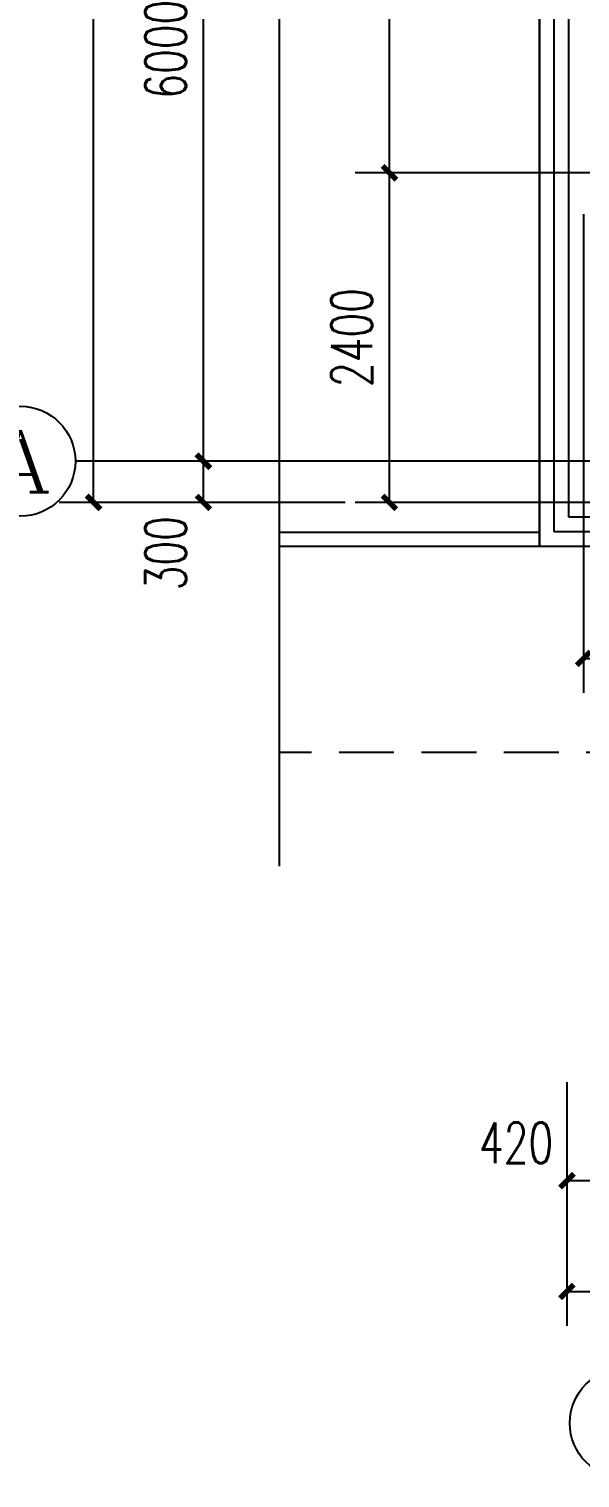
# Model space of a CAD drawing. Extents: x 1738143 to 1822243, y -608375 to -303375.
# Drawn here: x 1748399 to 1752411, y -535337 to -524786 of the extents above; entities that cross this region are included whole.
import ezdxf
from ezdxf.enums import TextEntityAlignment as Align

# ---------------------------------------------------------------- set-up
doc = ezdxf.new("R2010")
doc.units = 0
doc.header["$LTSCALE"] = 1000
doc.header["$MEASUREMENT"] = 0
doc.linetypes.add('_DASH', pattern=[0.6, 0.4, -0.2])
for name, color, linetype in [('AXIS', 3, 'Continuous'), ('AXIS_TEXT', 7, 'Continuous'), ('CURTWALL', 4, 'Continuous'), ('DIM_SYMB', 3, 'Continuous'), ('PUB_DIM', 3, 'Continuous'), ('TH_DIM', 3, 'Continuous')]:
    doc.layers.add(name, color=color, linetype=linetype)
doc.styles.add('_TCH_AXIS', font='COMPLEX', dxfattribs={"bigfont": 'GBCBIG'})
doc.styles.add('_TCH_DIM_T3', font='SIMPLEX', dxfattribs={"width": 0.705882, "bigfont": 'GBCBIG'})
doc.styles.add('COMPLEX', font='COMPLEX')
doc.dimstyles.new('_TCH_ARCH&&100', dxfattribs={"dimtxt": 297.5, "dimasz": 100, "dimexe": 250, "dimexo": 300, "dimgap": 126.25, "dimtad": 1, "dimdec": 0, "dimzin": 0, "dimdsep": 46, "dimtxsty": '_TCH_DIM_T3', "dimblk": 'ARCHTICK', "dimcen": 0.09, "dimclrt": 7, "dimazin": 2, "dimtfac": 1, "dimtdec": 0, "dimtix": 1, "dimtmove": 2, "dimatfit": 3, "dimfxl": 30, "dimtolj": 1, "dimtzin": 0, "dimarcsym": 0})

# ---------------------------------------------------------------- blocks, each defined once
blk = doc.blocks.new('_ArchTick')
at = {"color": 0, "linetype": 'ByBlock', "const_width": 0.4}
blk.add_lwpolyline([(-0.5, -0.5), (0.5, 0.5)], dxfattribs=at)
blk = doc.blocks.new('*D40')
at = {"layer": 'Defpoints', "color": 0, "transparency": 16777216}
for p in [(-37568, -1494), (-36236, -1494), (-36236, -7494)]:
    blk.add_point(p, dxfattribs=at)
at = {"layer": 'PUB_DIM', "color": 0, "lineweight": -2, "transparency": 16777216}
for p, q in [((-36536, -1494), (-37818, -1494)), ((-37568, -7494), (-37568, -1494)), ((-36536, -7494), (-37818, -7494))]:
    blk.add_line(p, q, dxfattribs=at)
at = {"layer": 'PUB_DIM', "color": 0, "lineweight": -2, "transparency": 16777216, "xscale": 100, "yscale": 100, "zscale": 100}
for p, rotation in [((-37568, -1494), 90), ((-37568, -7494), 270)]:
    blk.add_blockref('_ArchTick', p, dxfattribs=dict(at, rotation=rotation))
at = {"layer": 'PUB_DIM', "color": 7, "transparency": 16777216, "insert": (-37843, -4494), "char_height": 297.5, "attachment_point": 5, "rotation": 90, "style": '_TCH_DIM_T3'}
blk.add_mtext('\\A1;6000', dxfattribs=at)
blk = doc.blocks.new('*D41')
at = {"layer": 'Defpoints', "color": 0, "transparency": 16777216}
for p in [(-37568, -7494), (-36236, -7494), (-36236, -7794)]:
    blk.add_point(p, dxfattribs=at)
at = {"layer": 'PUB_DIM', "color": 0, "lineweight": -2, "transparency": 16777216}
for p, q in [((-36536, -7494), (-37818, -7494)), ((-37568, -7794), (-37568, -7494)), ((-36536, -7794), (-37818, -7794))]:
    blk.add_line(p, q, dxfattribs=at)
at = {"layer": 'PUB_DIM', "color": 0, "lineweight": -2, "transparency": 16777216, "xscale": 100, "yscale": 100, "zscale": 100}
for p, rotation in [((-37568, -7494), 90), ((-37568, -7794), 270)]:
    blk.add_blockref('_ArchTick', p, dxfattribs=dict(at, rotation=rotation))
at = {"layer": 'PUB_DIM', "color": 7, "transparency": 16777216, "insert": (-37843, -8164), "char_height": 297.5, "attachment_point": 5, "rotation": 90, "style": '_TCH_DIM_T3'}
blk.add_mtext('\\A1;300', dxfattribs=at)
blk = doc.blocks.new('*D42')
at = {"layer": 'Defpoints', "color": 0, "transparency": 16777216}
for p in [(-38368, 22926), (-37177, 22926), (-37177, -7794)]:
    blk.add_point(p, dxfattribs=at)
at = {"layer": 'PUB_DIM', "color": 0, "lineweight": -2, "transparency": 16777216}
for p, q in [((-37477, 22926), (-38618, 22926)), ((-38368, -7794), (-38368, 22926)), ((-37477, -7794), (-38618, -7794))]:
    blk.add_line(p, q, dxfattribs=at)
at = {"layer": 'PUB_DIM', "color": 0, "lineweight": -2, "transparency": 16777216, "xscale": 100, "yscale": 100, "zscale": 100}
for p, rotation in [((-38368, 22926), 90), ((-38368, -7794), 270)]:
    blk.add_blockref('_ArchTick', p, dxfattribs=dict(at, rotation=rotation))
at = {"layer": 'PUB_DIM', "color": 7, "transparency": 16777216, "insert": (-38643, 7566), "char_height": 297.5, "attachment_point": 5, "rotation": 90, "style": '_TCH_DIM_T3'}
blk.add_mtext('\\A1;30720', dxfattribs=at)
blk = doc.blocks.new('*D43')
at = {"layer": 'Defpoints', "color": 0, "transparency": 16777216}
for p in [(-34921, -11715), (-34501, -11715), (-34501, -12732)]:
    blk.add_point(p, dxfattribs=at)
at = {"layer": 'PUB_DIM', "color": 0, "lineweight": -2, "transparency": 16777216}
for p, q in [((-34921, -12015), (-34921, -12982)), ((-34501, -12015), (-34501, -12982)), ((-34921, -12732), (-34501, -12732))]:
    blk.add_line(p, q, dxfattribs=at)
at = {"layer": 'PUB_DIM', "color": 0, "lineweight": -2, "transparency": 16777216, "xscale": 100, "yscale": 100, "zscale": 100, "rotation": 180}
blk.add_blockref('_ArchTick', (-34921, -12732), dxfattribs=at)
at = {"layer": 'PUB_DIM', "color": 0, "lineweight": -2, "transparency": 16777216, "xscale": 100, "yscale": 100, "zscale": 100}
blk.add_blockref('_ArchTick', (-34501, -12732), dxfattribs=at)
at = {"layer": 'PUB_DIM', "color": 7, "transparency": 16777216, "insert": (-35291, -12457), "char_height": 297.5, "attachment_point": 5, "style": '_TCH_DIM_T3'}
blk.add_mtext('\\A1;420', dxfattribs=at)
blk = doc.blocks.new('*D52')
at = {"layer": 'Defpoints', "color": 0, "transparency": 16777216}
for p in [(-34921, -12497), (21919, -12497), (21919, -13539)]:
    blk.add_point(p, dxfattribs=at)
at = {"layer": 'PUB_DIM', "color": 0, "lineweight": -2, "transparency": 16777216}
for p, q in [((-34921, -12797), (-34921, -13789)), ((21919, -12797), (21919, -13789)), ((-34921, -13539), (21919, -13539))]:
    blk.add_line(p, q, dxfattribs=at)
at = {"layer": 'PUB_DIM', "color": 0, "lineweight": -2, "transparency": 16777216, "xscale": 100, "yscale": 100, "zscale": 100, "rotation": 180}
blk.add_blockref('_ArchTick', (-34921, -13539), dxfattribs=at)
at = {"layer": 'PUB_DIM', "color": 0, "lineweight": -2, "transparency": 16777216, "xscale": 100, "yscale": 100, "zscale": 100}
blk.add_blockref('_ArchTick', (21919, -13539), dxfattribs=at)
at = {"layer": 'PUB_DIM', "color": 7, "transparency": 16777216, "insert": (-6501, -13264), "char_height": 297.5, "attachment_point": 5, "style": '_TCH_DIM_T3'}
blk.add_mtext('\\A1;56840', dxfattribs=at)
blk = doc.blocks.new('*D187')
at = {"layer": 'Defpoints', "color": 0, "transparency": 16777216}
for p in [(-37568, -1494), (-36236, -1494), (-36236, -7494)]:
    blk.add_point(p, dxfattribs=at)
at = {"layer": 'PUB_DIM', "color": 0, "lineweight": -2, "transparency": 16777216}
for p, q in [((-36536, -1494), (-37818, -1494)), ((-37568, -7494), (-37568, -1494)), ((-36536, -7494), (-37818, -7494))]:
    blk.add_line(p, q, dxfattribs=at)
at = {"layer": 'PUB_DIM', "color": 0, "lineweight": -2, "transparency": 16777216, "xscale": 100, "yscale": 100, "zscale": 100}
for p, rotation in [((-37568, -1494), 90), ((-37568, -7494), 270)]:
    blk.add_blockref('_ArchTick', p, dxfattribs=dict(at, rotation=rotation))
at = {"layer": 'PUB_DIM', "color": 7, "transparency": 16777216, "insert": (-37843, -4494), "char_height": 297.5, "attachment_point": 5, "rotation": 90, "style": '_TCH_DIM_T3'}
blk.add_mtext('\\A1;6000', dxfattribs=at)
blk = doc.blocks.new('*D188')
at = {"layer": 'Defpoints', "color": 0, "transparency": 16777216}
for p in [(-37568, -7494), (-36236, -7494), (-36236, -7794)]:
    blk.add_point(p, dxfattribs=at)
at = {"layer": 'PUB_DIM', "color": 0, "lineweight": -2, "transparency": 16777216}
for p, q in [((-36536, -7494), (-37818, -7494)), ((-37568, -7794), (-37568, -7494)), ((-36536, -7794), (-37818, -7794))]:
    blk.add_line(p, q, dxfattribs=at)
at = {"layer": 'PUB_DIM', "color": 0, "lineweight": -2, "transparency": 16777216, "xscale": 100, "yscale": 100, "zscale": 100}
for p, rotation in [((-37568, -7494), 90), ((-37568, -7794), 270)]:
    blk.add_blockref('_ArchTick', p, dxfattribs=dict(at, rotation=rotation))
at = {"layer": 'PUB_DIM', "color": 7, "transparency": 16777216, "insert": (-37843, -8164), "char_height": 297.5, "attachment_point": 5, "rotation": 90, "style": '_TCH_DIM_T3'}
blk.add_mtext('\\A1;300', dxfattribs=at)
blk = doc.blocks.new('*D189')
at = {"layer": 'Defpoints', "color": 0, "transparency": 16777216}
for p in [(-38368, 22926), (-37177, 22926), (-37177, -7794)]:
    blk.add_point(p, dxfattribs=at)
at = {"layer": 'PUB_DIM', "color": 0, "lineweight": -2, "transparency": 16777216}
for p, q in [((-37477, 22926), (-38618, 22926)), ((-38368, -7794), (-38368, 22926)), ((-37477, -7794), (-38618, -7794))]:
    blk.add_line(p, q, dxfattribs=at)
at = {"layer": 'PUB_DIM', "color": 0, "lineweight": -2, "transparency": 16777216, "xscale": 100, "yscale": 100, "zscale": 100}
for p, rotation in [((-38368, 22926), 90), ((-38368, -7794), 270)]:
    blk.add_blockref('_ArchTick', p, dxfattribs=dict(at, rotation=rotation))
at = {"layer": 'PUB_DIM', "color": 7, "transparency": 16777216, "insert": (-38643, 7566), "char_height": 297.5, "attachment_point": 5, "rotation": 90, "style": '_TCH_DIM_T3'}
blk.add_mtext('\\A1;30720', dxfattribs=at)
blk = doc.blocks.new('*D190')
at = {"layer": 'Defpoints', "color": 0, "transparency": 16777216}
for p in [(-34921, -11715), (-34501, -11715), (-34501, -12732)]:
    blk.add_point(p, dxfattribs=at)
at = {"layer": 'PUB_DIM', "color": 0, "lineweight": -2, "transparency": 16777216}
for p, q in [((-34921, -12015), (-34921, -12982)), ((-34501, -12015), (-34501, -12982)), ((-34921, -12732), (-34501, -12732))]:
    blk.add_line(p, q, dxfattribs=at)
at = {"layer": 'PUB_DIM', "color": 0, "lineweight": -2, "transparency": 16777216, "xscale": 100, "yscale": 100, "zscale": 100, "rotation": 180}
blk.add_blockref('_ArchTick', (-34921, -12732), dxfattribs=at)
at = {"layer": 'PUB_DIM', "color": 0, "lineweight": -2, "transparency": 16777216, "xscale": 100, "yscale": 100, "zscale": 100}
blk.add_blockref('_ArchTick', (-34501, -12732), dxfattribs=at)
at = {"layer": 'PUB_DIM', "color": 7, "transparency": 16777216, "insert": (-35291, -12457), "char_height": 297.5, "attachment_point": 5, "style": '_TCH_DIM_T3'}
blk.add_mtext('\\A1;420', dxfattribs=at)
blk = doc.blocks.new('*D199')
at = {"layer": 'Defpoints', "color": 0, "transparency": 16777216}
for p in [(-34921, -12497), (21919, -12497), (21919, -13539)]:
    blk.add_point(p, dxfattribs=at)
at = {"layer": 'PUB_DIM', "color": 0, "lineweight": -2, "transparency": 16777216}
for p, q in [((-34921, -12797), (-34921, -13789)), ((21919, -12797), (21919, -13789)), ((-34921, -13539), (21919, -13539))]:
    blk.add_line(p, q, dxfattribs=at)
at = {"layer": 'PUB_DIM', "color": 0, "lineweight": -2, "transparency": 16777216, "xscale": 100, "yscale": 100, "zscale": 100, "rotation": 180}
blk.add_blockref('_ArchTick', (-34921, -13539), dxfattribs=at)
at = {"layer": 'PUB_DIM', "color": 0, "lineweight": -2, "transparency": 16777216, "xscale": 100, "yscale": 100, "zscale": 100}
blk.add_blockref('_ArchTick', (21919, -13539), dxfattribs=at)
at = {"layer": 'PUB_DIM', "color": 7, "transparency": 16777216, "insert": (-6501, -13264), "char_height": 297.5, "attachment_point": 5, "style": '_TCH_DIM_T3'}
blk.add_mtext('\\A1;56840', dxfattribs=at)
blk = doc.blocks.new('*D334')
at = {"layer": 'Defpoints', "color": 0, "transparency": 16777216}
for p in [(-37568, -1494), (-36236, -1494), (-36236, -7494)]:
    blk.add_point(p, dxfattribs=at)
at = {"layer": 'PUB_DIM', "color": 0, "lineweight": -2, "transparency": 16777216}
for p, q in [((-36536, -1494), (-37818, -1494)), ((-37568, -7494), (-37568, -1494)), ((-36536, -7494), (-37818, -7494))]:
    blk.add_line(p, q, dxfattribs=at)
at = {"layer": 'PUB_DIM', "color": 0, "lineweight": -2, "transparency": 16777216, "xscale": 100, "yscale": 100, "zscale": 100}
for p, rotation in [((-37568, -1494), 90), ((-37568, -7494), 270)]:
    blk.add_blockref('_ArchTick', p, dxfattribs=dict(at, rotation=rotation))
at = {"layer": 'PUB_DIM', "color": 7, "transparency": 16777216, "insert": (-37843, -4494), "char_height": 297.5, "attachment_point": 5, "rotation": 90, "style": '_TCH_DIM_T3'}
blk.add_mtext('\\A1;6000', dxfattribs=at)
blk = doc.blocks.new('*D335')
at = {"layer": 'Defpoints', "color": 0, "transparency": 16777216}
for p in [(-37568, -7494), (-36236, -7494), (-36236, -7794)]:
    blk.add_point(p, dxfattribs=at)
at = {"layer": 'PUB_DIM', "color": 0, "lineweight": -2, "transparency": 16777216}
for p, q in [((-36536, -7494), (-37818, -7494)), ((-37568, -7794), (-37568, -7494)), ((-36536, -7794), (-37818, -7794))]:
    blk.add_line(p, q, dxfattribs=at)
at = {"layer": 'PUB_DIM', "color": 0, "lineweight": -2, "transparency": 16777216, "xscale": 100, "yscale": 100, "zscale": 100}
for p, rotation in [((-37568, -7494), 90), ((-37568, -7794), 270)]:
    blk.add_blockref('_ArchTick', p, dxfattribs=dict(at, rotation=rotation))
at = {"layer": 'PUB_DIM', "color": 7, "transparency": 16777216, "insert": (-37843, -8164), "char_height": 297.5, "attachment_point": 5, "rotation": 90, "style": '_TCH_DIM_T3'}
blk.add_mtext('\\A1;300', dxfattribs=at)
blk = doc.blocks.new('*D336')
at = {"layer": 'Defpoints', "color": 0, "transparency": 16777216}
for p in [(-38368, 22926), (-37177, 22926), (-37177, -7794)]:
    blk.add_point(p, dxfattribs=at)
at = {"layer": 'PUB_DIM', "color": 0, "lineweight": -2, "transparency": 16777216}
for p, q in [((-37477, 22926), (-38618, 22926)), ((-38368, -7794), (-38368, 22926)), ((-37477, -7794), (-38618, -7794))]:
    blk.add_line(p, q, dxfattribs=at)
at = {"layer": 'PUB_DIM', "color": 0, "lineweight": -2, "transparency": 16777216, "xscale": 100, "yscale": 100, "zscale": 100}
for p, rotation in [((-38368, 22926), 90), ((-38368, -7794), 270)]:
    blk.add_blockref('_ArchTick', p, dxfattribs=dict(at, rotation=rotation))
at = {"layer": 'PUB_DIM', "color": 7, "transparency": 16777216, "insert": (-38643, 7566), "char_height": 297.5, "attachment_point": 5, "rotation": 90, "style": '_TCH_DIM_T3'}
blk.add_mtext('\\A1;30720', dxfattribs=at)
blk = doc.blocks.new('*D337')
at = {"layer": 'Defpoints', "color": 0, "transparency": 16777216}
for p in [(-34921, -11715), (-34501, -11715), (-34501, -12732)]:
    blk.add_point(p, dxfattribs=at)
at = {"layer": 'PUB_DIM', "color": 0, "lineweight": -2, "transparency": 16777216}
for p, q in [((-34921, -12015), (-34921, -12982)), ((-34501, -12015), (-34501, -12982)), ((-34921, -12732), (-34501, -12732))]:
    blk.add_line(p, q, dxfattribs=at)
at = {"layer": 'PUB_DIM', "color": 0, "lineweight": -2, "transparency": 16777216, "xscale": 100, "yscale": 100, "zscale": 100, "rotation": 180}
blk.add_blockref('_ArchTick', (-34921, -12732), dxfattribs=at)
at = {"layer": 'PUB_DIM', "color": 0, "lineweight": -2, "transparency": 16777216, "xscale": 100, "yscale": 100, "zscale": 100}
blk.add_blockref('_ArchTick', (-34501, -12732), dxfattribs=at)
at = {"layer": 'PUB_DIM', "color": 7, "transparency": 16777216, "insert": (-35291, -12457), "char_height": 297.5, "attachment_point": 5, "style": '_TCH_DIM_T3'}
blk.add_mtext('\\A1;420', dxfattribs=at)
blk = doc.blocks.new('*D346')
at = {"layer": 'Defpoints', "color": 0, "transparency": 16777216}
for p in [(-34921, -12497), (21919, -12497), (21919, -13539)]:
    blk.add_point(p, dxfattribs=at)
at = {"layer": 'PUB_DIM', "color": 0, "lineweight": -2, "transparency": 16777216}
for p, q in [((-34921, -12797), (-34921, -13789)), ((21919, -12797), (21919, -13789)), ((-34921, -13539), (21919, -13539))]:
    blk.add_line(p, q, dxfattribs=at)
at = {"layer": 'PUB_DIM', "color": 0, "lineweight": -2, "transparency": 16777216, "xscale": 100, "yscale": 100, "zscale": 100, "rotation": 180}
blk.add_blockref('_ArchTick', (-34921, -13539), dxfattribs=at)
at = {"layer": 'PUB_DIM', "color": 0, "lineweight": -2, "transparency": 16777216, "xscale": 100, "yscale": 100, "zscale": 100}
blk.add_blockref('_ArchTick', (21919, -13539), dxfattribs=at)
at = {"layer": 'PUB_DIM', "color": 7, "transparency": 16777216, "insert": (-6501, -13264), "char_height": 297.5, "attachment_point": 5, "style": '_TCH_DIM_T3'}
blk.add_mtext('\\A1;56840', dxfattribs=at)
blk = doc.blocks.new('*D568')
at = {"layer": 'Defpoints', "color": 0, "transparency": 16777216}
for p in [(-37568, -1494), (-36236, -1494), (-36236, -7494)]:
    blk.add_point(p, dxfattribs=at)
at = {"layer": 'PUB_DIM', "color": 0, "lineweight": -2, "transparency": 16777216}
for p, q in [((-36536, -1494), (-37818, -1494)), ((-37568, -7494), (-37568, -1494)), ((-36536, -7494), (-37818, -7494))]:
    blk.add_line(p, q, dxfattribs=at)
at = {"layer": 'PUB_DIM', "color": 0, "lineweight": -2, "transparency": 16777216, "xscale": 100, "yscale": 100, "zscale": 100}
for p, rotation in [((-37568, -1494), 90), ((-37568, -7494), 270)]:
    blk.add_blockref('_ArchTick', p, dxfattribs=dict(at, rotation=rotation))
at = {"layer": 'PUB_DIM', "color": 7, "transparency": 16777216, "insert": (-37843, -4494), "char_height": 297.5, "attachment_point": 5, "rotation": 90, "style": '_TCH_DIM_T3'}
blk.add_mtext('\\A1;6000', dxfattribs=at)
blk = doc.blocks.new('*D569')
at = {"layer": 'Defpoints', "color": 0, "transparency": 16777216}
for p in [(-37568, -7494), (-36236, -7494), (-36236, -7794)]:
    blk.add_point(p, dxfattribs=at)
at = {"layer": 'PUB_DIM', "color": 0, "lineweight": -2, "transparency": 16777216}
for p, q in [((-36536, -7494), (-37818, -7494)), ((-37568, -7794), (-37568, -7494)), ((-36536, -7794), (-37818, -7794))]:
    blk.add_line(p, q, dxfattribs=at)
at = {"layer": 'PUB_DIM', "color": 0, "lineweight": -2, "transparency": 16777216, "xscale": 100, "yscale": 100, "zscale": 100}
for p, rotation in [((-37568, -7494), 90), ((-37568, -7794), 270)]:
    blk.add_blockref('_ArchTick', p, dxfattribs=dict(at, rotation=rotation))
at = {"layer": 'PUB_DIM', "color": 7, "transparency": 16777216, "insert": (-37843, -8164), "char_height": 297.5, "attachment_point": 5, "rotation": 90, "style": '_TCH_DIM_T3'}
blk.add_mtext('\\A1;300', dxfattribs=at)
blk = doc.blocks.new('*D570')
at = {"layer": 'Defpoints', "color": 0, "transparency": 16777216}
for p in [(-38368, 22926), (-37177, 22926), (-37177, -7794)]:
    blk.add_point(p, dxfattribs=at)
at = {"layer": 'PUB_DIM', "color": 0, "lineweight": -2, "transparency": 16777216}
for p, q in [((-37477, 22926), (-38618, 22926)), ((-38368, -7794), (-38368, 22926)), ((-37477, -7794), (-38618, -7794))]:
    blk.add_line(p, q, dxfattribs=at)
at = {"layer": 'PUB_DIM', "color": 0, "lineweight": -2, "transparency": 16777216, "xscale": 100, "yscale": 100, "zscale": 100}
for p, rotation in [((-38368, 22926), 90), ((-38368, -7794), 270)]:
    blk.add_blockref('_ArchTick', p, dxfattribs=dict(at, rotation=rotation))
at = {"layer": 'PUB_DIM', "color": 7, "transparency": 16777216, "insert": (-38643, 7566), "char_height": 297.5, "attachment_point": 5, "rotation": 90, "style": '_TCH_DIM_T3'}
blk.add_mtext('\\A1;30720', dxfattribs=at)
blk = doc.blocks.new('*D571')
at = {"layer": 'Defpoints', "color": 0, "transparency": 16777216}
for p in [(-34921, -11715), (-34501, -11715), (-34501, -12732)]:
    blk.add_point(p, dxfattribs=at)
at = {"layer": 'PUB_DIM', "color": 0, "lineweight": -2, "transparency": 16777216}
for p, q in [((-34921, -12015), (-34921, -12982)), ((-34501, -12015), (-34501, -12982)), ((-34921, -12732), (-34501, -12732))]:
    blk.add_line(p, q, dxfattribs=at)
at = {"layer": 'PUB_DIM', "color": 0, "lineweight": -2, "transparency": 16777216, "xscale": 100, "yscale": 100, "zscale": 100, "rotation": 180}
blk.add_blockref('_ArchTick', (-34921, -12732), dxfattribs=at)
at = {"layer": 'PUB_DIM', "color": 0, "lineweight": -2, "transparency": 16777216, "xscale": 100, "yscale": 100, "zscale": 100}
blk.add_blockref('_ArchTick', (-34501, -12732), dxfattribs=at)
at = {"layer": 'PUB_DIM', "color": 7, "transparency": 16777216, "insert": (-35291, -12457), "char_height": 297.5, "attachment_point": 5, "style": '_TCH_DIM_T3'}
blk.add_mtext('\\A1;420', dxfattribs=at)
blk = doc.blocks.new('*D580')
at = {"layer": 'Defpoints', "color": 0, "transparency": 16777216}
for p in [(-34921, -12497), (21919, -12497), (21919, -13539)]:
    blk.add_point(p, dxfattribs=at)
at = {"layer": 'PUB_DIM', "color": 0, "lineweight": -2, "transparency": 16777216}
for p, q in [((-34921, -12797), (-34921, -13789)), ((21919, -12797), (21919, -13789)), ((-34921, -13539), (21919, -13539))]:
    blk.add_line(p, q, dxfattribs=at)
at = {"layer": 'PUB_DIM', "color": 0, "lineweight": -2, "transparency": 16777216, "xscale": 100, "yscale": 100, "zscale": 100, "rotation": 180}
blk.add_blockref('_ArchTick', (-34921, -13539), dxfattribs=at)
at = {"layer": 'PUB_DIM', "color": 0, "lineweight": -2, "transparency": 16777216, "xscale": 100, "yscale": 100, "zscale": 100}
blk.add_blockref('_ArchTick', (21919, -13539), dxfattribs=at)
at = {"layer": 'PUB_DIM', "color": 7, "transparency": 16777216, "insert": (-6501, -13264), "char_height": 297.5, "attachment_point": 5, "style": '_TCH_DIM_T3'}
blk.add_mtext('\\A1;56840', dxfattribs=at)
blk = doc.blocks.new('_AXISO')
blk.add_circle((0, 0), 0.5)
at = {"layer": 'AXIS_TEXT', "style": 'COMPLEX', "width": 1.041667}
blk.add_attdef('A', text='', height=0.56, dxfattribs=at).set_placement((-0.25, -0.28), (0.25, -0.28), align=Align.FIT)
blk = doc.blocks.new('*D709')
at = {"layer": 'Defpoints', "color": 0, "transparency": 16777216}
for p in [(1751024, -525833), (1754340, -525833), (1754340, -528233)]:
    blk.add_point(p, dxfattribs=at)
at = {"layer": 'TH_DIM', "color": 0, "lineweight": -2, "transparency": 16777216}
for p, q in [((1754040, -525833), (1750774, -525833)), ((1751024, -528233), (1751024, -525833)), ((1754040, -528233), (1750774, -528233))]:
    blk.add_line(p, q, dxfattribs=at)
at = {"layer": 'TH_DIM', "color": 0, "lineweight": -2, "transparency": 16777216, "xscale": 100, "yscale": 100, "zscale": 100}
for p, rotation in [((1751024, -525833), 90), ((1751024, -528233), 270)]:
    blk.add_blockref('_ArchTick', p, dxfattribs=dict(at, rotation=rotation))
at = {"layer": 'TH_DIM', "color": 7, "transparency": 16777216, "insert": (1750749, -527033), "char_height": 297.5, "attachment_point": 5, "rotation": 90, "style": '_TCH_DIM_T3'}
blk.add_mtext('\\A1;2400', dxfattribs=at)
blk = doc.blocks.new('*D710')
at = {"layer": 'Defpoints', "color": 0, "transparency": 16777216}
for p in [(1751024, -521033), (1754340, -521033), (1754340, -525833)]:
    blk.add_point(p, dxfattribs=at)
at = {"layer": 'TH_DIM', "color": 0, "lineweight": -2, "transparency": 16777216}
for p, q in [((1754040, -521033), (1750774, -521033)), ((1751024, -525833), (1751024, -521033)), ((1754040, -525833), (1750774, -525833))]:
    blk.add_line(p, q, dxfattribs=at)
at = {"layer": 'TH_DIM', "color": 0, "lineweight": -2, "transparency": 16777216, "xscale": 100, "yscale": 100, "zscale": 100}
for p, rotation in [((1751024, -521033), 90), ((1751024, -525833), 270)]:
    blk.add_blockref('_ArchTick', p, dxfattribs=dict(at, rotation=rotation))
at = {"layer": 'TH_DIM', "color": 7, "transparency": 16777216, "insert": (1750749, -523433), "char_height": 297.5, "attachment_point": 5, "rotation": 90, "style": '_TCH_DIM_T3'}
blk.add_mtext('\\A1;4800', dxfattribs=at)
blk = doc.blocks.new('*D735')
at = {"layer": 'Defpoints', "color": 0, "transparency": 16777216}
for p in [(1752437, -525833), (1754686, -525833), (1754686, -529369)]:
    blk.add_point(p, dxfattribs=at)
at = {"layer": 'TH_DIM', "color": 0, "lineweight": -2, "transparency": 16777216}
for p, q in [((1752437, -526133), (1752437, -529619)), ((1754686, -526133), (1754686, -529619)), ((1752437, -529369), (1754686, -529369))]:
    blk.add_line(p, q, dxfattribs=at)
at = {"layer": 'TH_DIM', "color": 0, "lineweight": -2, "transparency": 16777216, "xscale": 100, "yscale": 100, "zscale": 100, "rotation": 180}
blk.add_blockref('_ArchTick', (1752437, -529369), dxfattribs=at)
at = {"layer": 'TH_DIM', "color": 0, "lineweight": -2, "transparency": 16777216, "xscale": 100, "yscale": 100, "zscale": 100}
blk.add_blockref('_ArchTick', (1754686, -529369), dxfattribs=at)
at = {"layer": 'TH_DIM', "color": 7, "transparency": 16777216, "insert": (1753561, -529094), "char_height": 297.5, "attachment_point": 5, "style": '_TCH_DIM_T3'}
blk.add_mtext('\\A1;2250', dxfattribs=at)
blk = doc.blocks.new('A$C67117B41')
for p, q in [((-35120.9, -8013.8), (-37016.9, -8013.8)), ((-35120.9, -8113.8), (-37016.9, -8113.8))]:
    blk.add_line(p, q)
blk.add_lwpolyline([(6119.1, -2213.8), (6119.1, -8113.8), (-35120.9, -8113.8), (-35120.9, 20176.2), (-18920.9, 20176.2)])
at = {"color": 4, "linetype": '_DASH'}
blk.add_lwpolyline([(7619.1, -2213.8), (7619.1, -9613.8), (-37016.9, -9613.8), (-37016.9, -9613.8)], dxfattribs=at)
at = {"layer": 'AXIS'}
blk.add_line((-34500.9, -7493.8), (-38500.9, -7493.8), dxfattribs=at)
at = {"layer": 'CURTWALL'}
for p, q in [((-35120.9, 6881.2), (-35120.9, -8113.8)), ((-35014.2, -8007.1), (-35014.2, 6881.2)), ((-34907.5, -7900.4), (-34907.5, 6881.2)), ((5905.8, -7900.4), (-34907.5, -7900.4)), ((6012.5, -8007.1), (-35014.2, -8007.1)), ((6119.1, -8113.8), (-35120.9, -8113.8))]:
    blk.add_line(p, q, dxfattribs=at)
at = {"layer": 'DIM_SYMB'}
blk.add_lwpolyline([(-37016.9, 23293), (-37016.9, 6537.4), (-36806.9, 6461), (-37226.9, 6386.9), (-37016.9, 6312.4), (-37016.9, -10443.2)], dxfattribs=at)
at = {"layer": 'AXIS'}
ref = blk.add_blockref('_AXISO', (-38900.9, -7493.8), dxfattribs=dict(at, xscale=800, yscale=800, zscale=800))
ref.add_attrib('A', 'A', dxfattribs={"layer": 'AXIS_TEXT', "height": 452.5, "style": '_TCH_AXIS', "width": 1.166667}).set_placement((-39127.1, -7720), (-38674.6, -7720), align=Align.FIT)
ref = blk.add_blockref('_AXISO', (-34500.9, -14497.6), dxfattribs=dict(at, xscale=800, yscale=800, zscale=800))
ref.add_attrib('A', '1', dxfattribs={"layer": 'AXIS_TEXT', "height": 452.5, "style": '_TCH_AXIS', "width": 2.333333}).set_placement((-34727.1, -14723.9), (-34274.6, -14723.9), align=Align.FIT)
at = {"layer": 'PUB_DIM'}
for p1, p2, distance, picture, middle in [((-37177.2, -7793.8), (-37177.2, 22926.2), 1190.9, '*D42', (-38643.1, 7566.2)), ((-37177.2, -7793.8), (-37177.2, 22926.2), 1190.9, '*D189', (-38643.1, 7566.2)), ((-37177.2, -7793.8), (-37177.2, 22926.2), 1190.9, '*D336', (-38643.1, 7566.2)), ((-37177.2, -7793.8), (-37177.2, 22926.2), 1190.9, '*D570', (-38643.1, 7566.2)), ((-36236.1, -7493.8), (-36236.1, -1493.8), 1332.2, '*D40', (-37843.3, -4493.8)), ((-36236.1, -7493.8), (-36236.1, -1493.8), 1332.2, '*D187', (-37843.3, -4493.8)), ((-36236.1, -7493.8), (-36236.1, -1493.8), 1332.2, '*D334', (-37843.3, -4493.8)), ((-36236.1, -7493.8), (-36236.1, -1493.8), 1332.2, '*D568', (-37843.3, -4493.8)), ((-34920.9, -12496.5), (21919.1, -12496.5), -1042.6, '*D52', (-6500.9, -13264.1)), ((-34920.9, -12496.5), (21919.1, -12496.5), -1042.6, '*D199', (-6500.9, -13264.1)), ((-34920.9, -12496.5), (21919.1, -12496.5), -1042.6, '*D346', (-6500.9, -13264.1)), ((-34920.9, -12496.5), (21919.1, -12496.5), -1042.6, '*D580', (-6500.9, -13264.1))]:
    dim = blk.add_aligned_dim(p1=p1, p2=p2, distance=distance, dimstyle='_TCH_ARCH&&100', dxfattribs=at)
    dim.commit()
    dim.dimension.update_dxf_attribs({"geometry": picture, "text_midpoint": middle})
for base, p1, p2, angle, picture, middle in [((-37568.3, -7493.8), (-36236.1, -7793.8), (-36236.1, -7493.8), 90, '*D41', (-37843.3, -8163.8)), ((-37568.3, -7493.8), (-36236.1, -7793.8), (-36236.1, -7493.8), 90, '*D188', (-37843.3, -8163.8)), ((-37568.3, -7493.8), (-36236.1, -7793.8), (-36236.1, -7493.8), 90, '*D335', (-37843.3, -8163.8)), ((-37568.3, -7493.8), (-36236.1, -7793.8), (-36236.1, -7493.8), 90, '*D569', (-37843.3, -8163.8)), ((-34500.9, -12732.2), (-34920.9, -11715.2), (-34500.9, -11715.2), 0, '*D43', (-35290.9, -12457.2)), ((-34500.9, -12732.2), (-34920.9, -11715.2), (-34500.9, -11715.2), 0, '*D190', (-35290.9, -12457.2)), ((-34500.9, -12732.2), (-34920.9, -11715.2), (-34500.9, -11715.2), 0, '*D337', (-35290.9, -12457.2)), ((-34500.9, -12732.2), (-34920.9, -11715.2), (-34500.9, -11715.2), 0, '*D571', (-35290.9, -12457.2))]:
    dim = blk.add_linear_dim(base=base, p1=p1, p2=p2, angle=angle, dimstyle='_TCH_ARCH&&100', dxfattribs=at)
    dim.commit()
    dim.dimension.update_dxf_attribs({"geometry": picture, "text_midpoint": middle, "dimtype": 129})

msp = doc.modelspace()

# ---------------------------------------------------------------- block references
msp.add_blockref('A$C67117B41', (1787237.1, -520439.4))

# ---------------------------------------------------------------- dimensions: what is measured, and where the dimension line sits
at = {"layer": 'TH_DIM'}
for p1, p2, picture, middle in [((1754340.2, -525833.2), (1754340.2, -521033.2), '*D710', (1750749.4, -523433.2)), ((1754340.2, -528233.2), (1754340.2, -525833.2), '*D709', (1750749.4, -527033.2))]:
    dim = msp.add_aligned_dim(p1=p1, p2=p2, distance=3315.8, dimstyle='_TCH_ARCH&&100', dxfattribs=at)
    dim.commit()
    dim.dimension.update_dxf_attribs({"geometry": picture, "text_midpoint": middle})
dim = msp.add_aligned_dim(p1=(1752436.8, -525833.2), p2=(1754686.2, -525833.2), distance=-3535.4, text='2250', dimstyle='_TCH_ARCH&&100', dxfattribs=at)
dim.commit()
dim.dimension.update_dxf_attribs({"geometry": '*D735', "text_midpoint": (1753561.5, -529093.6)})

doc.saveas('drawing.dxf')
